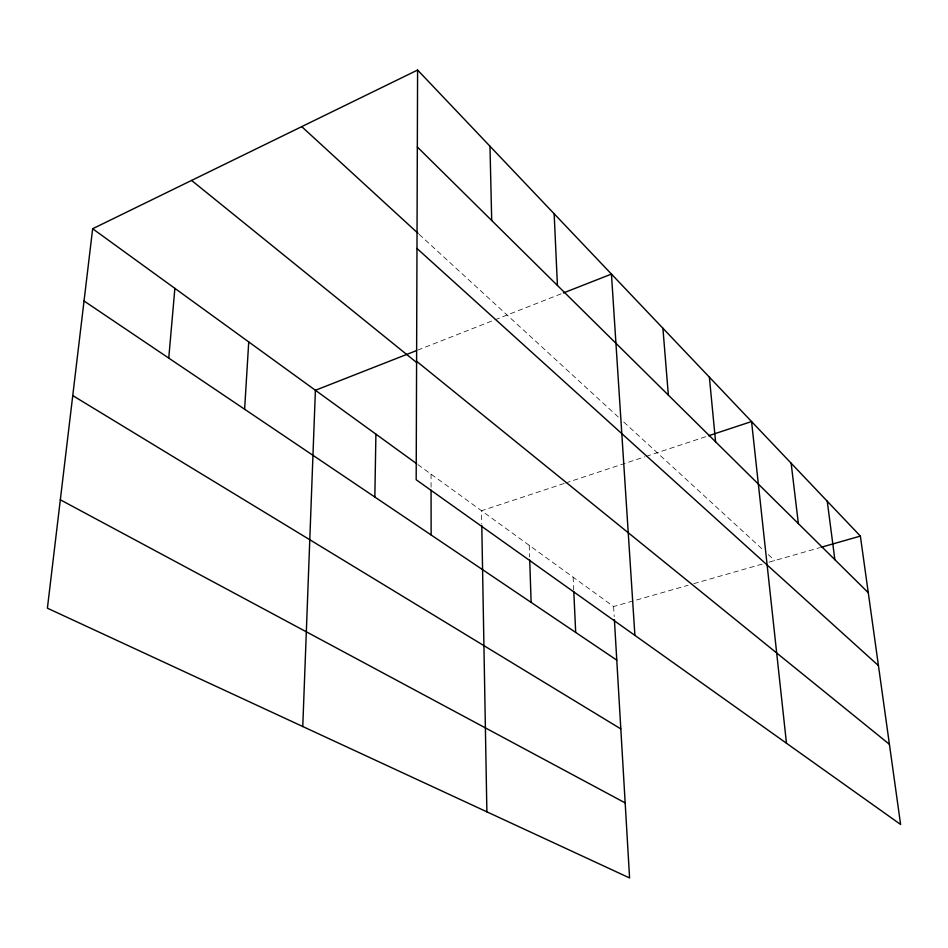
<?xml version="1.0" encoding="UTF-8"?>
<svg xmlns="http://www.w3.org/2000/svg" width="948" height="948" viewBox="0 0 948 948"><rect width="100%" height="100%" fill="white"/><g stroke="black" fill="none" stroke-linecap="round" stroke-linejoin="round"><path stroke-width="0.71" stroke-dasharray="4.74 3.56" d="M417.677 350.132L563.396 292.944M564.143 483.456L481.525 510.747L481.762 523.995M565.541 482.994L644.699 456.853M646.086 456.391L707.161 436.222M417.867 464.579L613.617 606.53L688.13 585.26M693.782 583.648L763.365 563.776M769.053 562.152L819.653 547.707M419.135 234.346L618.345 417.073M623.748 422.026L762.773 549.567M768.212 554.544L774.729 560.529M613.617 606.53L614.209 616.674M573.125 577.166L573.73 590.26M529.233 545.349L529.624 557.045M431.056 474.142L431.067 488.623"/><path stroke-width="1.42" d="M417.594 70.045L416.184 479.747L900.6 824.452L860.369 536.082L417.594 70.045L92.655 228.741L47.4 608.189L629.579 877.955L614.387 619.565M374.839 497.036L375.906 434.148M302.768 726.524L315.4 390.28L416.302 350.677M244.62 409.24L248.732 341.932M168.756 358.095L174.882 288.382M563.396 292.944L611.448 274.091L634.899 635.385M708.547 435.76L751.563 421.552L786.473 743.232M821.051 547.304L860.369 536.082M60.328 499.797L625.159 802.897M72.759 395.589L620.81 728.905M84.04 300.99L616.769 660.128M92.655 228.741L416.67 463.714M191.579 180.428L416.907 362.74M416.587 361.271L889.414 744.31M416.978 248.471L878.44 665.603M301.725 126.629L418.056 233.35M417.321 146.976L868.261 592.701M827.249 501.219L834.868 559.699M791.13 463.205L798.382 523.628M709.377 377.162L715.574 441.78M662.913 328.245L668.352 395.103M573.801 591.706L575.685 632.435M554.153 213.786L557.436 285.466M529.719 559.972L531.117 602.383M489.974 146.229L491.704 220.493M481.785 525.476L486.881 811.832M431.067 490.08L431.139 534.98"/></g></svg>
